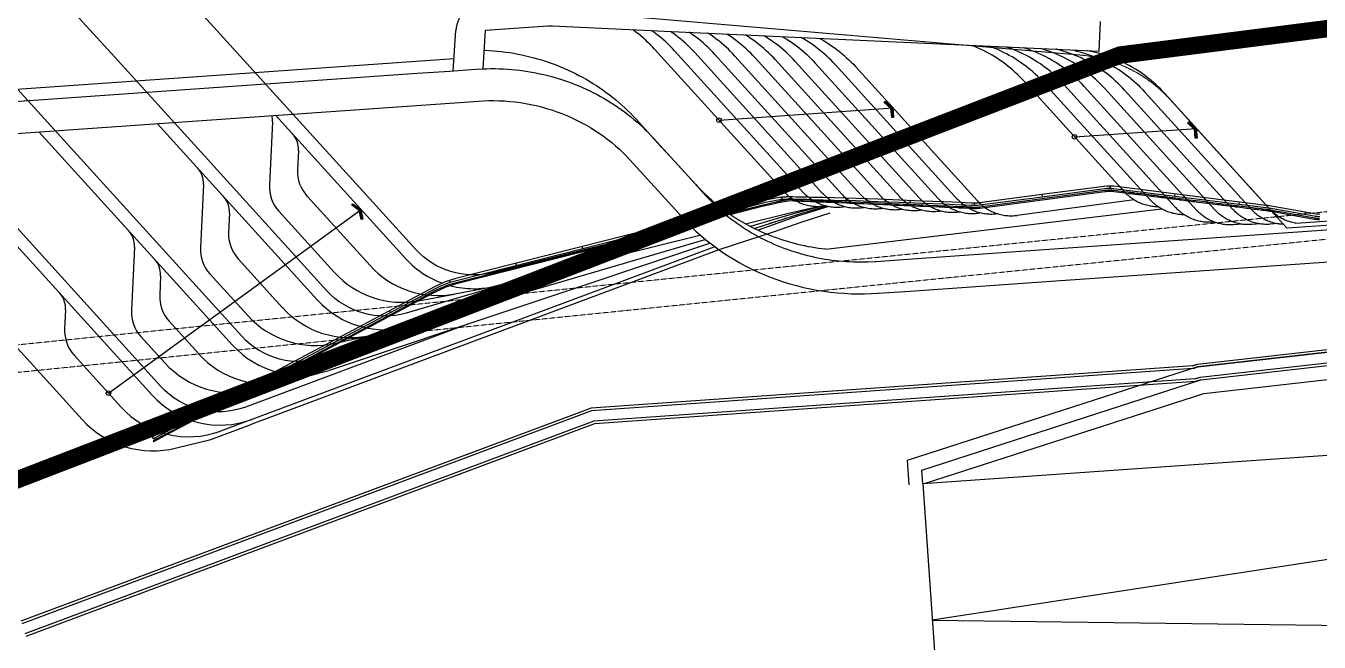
# Model space of a CAD drawing. Header units: millimetres. Extents: x 306 to 836129804, y -168137 to 818603917.
# Drawn here: x 834523425 to 834551752, y 817926556 to 817940053 of the extents above; entities that cross this region are included whole.
import ezdxf

# ---------------------------------------------------------------- set-up
doc = ezdxf.new("R2010")
doc.units = ezdxf.units.MM
doc.header["$LTSCALE"] = 3
for name, pattern in [('B0701', [2.34375, 1.5625, -0.78125]), ('B0703', [4.6875, 3.125, -1.5625]), ('DASHED', [0.75, 0.5, -0.25])]:
    doc.linetypes.add(name, pattern=pattern)
for name, color, linetype, lineweight in [('05SYMB', 251, 'Continuous', 5), ('UAJ-23FLOR-z', 251, 'B0703', 9), ('UAJ-28STRU-y', 251, 'B0701', 9)]:
    doc.layers.add(name, color=color, linetype=linetype, lineweight=lineweight)
doc.layers.add('_base', color=251, linetype='Continuous')
doc.layers.add('_PARCEL BOUNDARY', color=10, linetype='DASHED')
doc.layers.add('UAJ-00ANNO-$', color=32, linetype='Continuous', lineweight=5, plot=False)

# ---------------------------------------------------------------- blocks, each defined once
blk = doc.blocks.new('*U2908')
at = {"layer": '05SYMB', "linetype": 'ByBlock', "lineweight": -2, "transparency": 16777216}
blk.add_lwpolyline([(-1.02, -0.35), (-1.08, -0.16), (-0.14, 0.16), (0.32, 1.05), (0.5, 0.96), (0, 0)], close=True, dxfattribs=at)
for points in [[(0, 0), (-0.14, 0.16), (-1.02, -0.35), (-1.08, -0.16)], [(0.5, 0.96), (0.32, 1.05), (0, 0), (-0.14, 0.16)]]:
    blk.add_solid(points, dxfattribs=at)
blk = doc.blocks.new('*U2906')
at = {"layer": '05SYMB', "linetype": 'ByBlock', "lineweight": -2, "transparency": 16777216}
blk.add_lwpolyline([(-0.97, -0.47), (-1.06, -0.28), (-0.16, 0.15), (0.2, 1.08), (0.38, 1.01), (0, 0)], close=True, dxfattribs=at)
for points in [[(0, 0), (-0.16, 0.15), (-0.97, -0.47), (-1.06, -0.28)], [(0.38, 1.01), (0.2, 1.08), (0, 0), (-0.16, 0.15)]]:
    blk.add_solid(points, dxfattribs=at)
blk = doc.blocks.new('A$C3CF2351D')
at = {"layer": 'UAJ-00ANNO-$'}
for points in [[(-16327, 23205), (-16292, 23233)], [(-16292, 23233), (-16286, 23225)], [(-16321, 23197), (-16327, 23205)], [(-16286, 23225), (-16321, 23197)], [(-15421, 22053), (-15385, 22081)], [(-15415, 22045), (-15421, 22053)], [(-15379, 22073), (-15415, 22045)], [(-15385, 22081), (-15379, 22073)], [(-14515, 20901), (-14479, 20929)], [(-14508, 20894), (-14515, 20901)], [(-14473, 20921), (-14508, 20894)], [(-14479, 20929), (-14473, 20921)], [(-13608, 19750), (-13573, 19778)], [(-13602, 19742), (-13608, 19750)], [(-13567, 19770), (-13602, 19742)], [(-13573, 19778), (-13567, 19770)], [(-12721, 18579), (-12682, 18601)], [(-12717, 18571), (-12721, 18579)], [(-12677, 18592), (-12717, 18571)], [(-12682, 18601), (-12677, 18592)], [(-12097, 17216), (-12056, 17234)], [(-12093, 17207), (-12097, 17216)], [(-12052, 17225), (-12093, 17207)], [(-12056, 17234), (-12052, 17225)], [(-11477, 15850), (-11436, 15868)], [(-11436, 15868), (-11432, 15859)], [(-11473, 15841), (-11477, 15850)], [(-11432, 15859), (-11473, 15841)], [(-10858, 14483), (-10817, 14502)], [(-10854, 14474), (-10858, 14483)], [(-10813, 14493), (-10854, 14474)], [(-10817, 14502), (-10813, 14493)], [(-9644, 11747), (-9600, 11760)], [(-9641, 11737), (-9644, 11747)], [(-9598, 11750), (-9641, 11737)], [(-9600, 11760), (-9598, 11750)], [(-9414, 10360), (-9369, 10367)], [(-9412, 10350), (-9414, 10360)], [(-9368, 10357), (-9412, 10350)], [(-9369, 10367), (-9368, 10357)], [(-9214, 8969), (-9169, 8975)], [(-9212, 8959), (-9214, 8969)], [(-9168, 8966), (-9212, 8959)], [(-9169, 8975), (-9168, 8966)], [(-9023, 7574), (-8979, 7581)], [(-9022, 7564), (-9023, 7574)], [(-8977, 7571), (-9022, 7564)], [(-8979, 7581), (-8977, 7571)], [(-8576, 6144), (-8533, 6157)], [(-8573, 6134), (-8576, 6144)], [(-8530, 6148), (-8573, 6134)], [(-8533, 6157), (-8530, 6148)], [(-8126, 4713), (-8082, 4721)], [(-8125, 4704), (-8126, 4713)], [(-8080, 4711), (-8125, 4704)], [(-8082, 4721), (-8080, 4711)], [(-8045, 3294), (-8000, 3296)], [(-8044, 3284), (-8045, 3294)], [(-8000, 3286), (-8044, 3284)], [(-8000, 3296), (-8000, 3286)], [(-7970, 1875), (-7925, 1877)], [(-7969, 1865), (-7970, 1875)], [(-7924, 1867), (-7969, 1865)], [(-7925, 1877), (-7924, 1867)], [(-7933, 412), (-7888, 412)], [(-7933, 402), (-7933, 412)], [(-7888, 402), (-7933, 402)], [(-7888, 412), (-7888, 402)]]:
    blk.add_lwpolyline(points, dxfattribs=at)
blk = doc.blocks.new('3A35X-MAGP-P-LD-00-0')
at = {"layer": '_base'}
for p, q in [((834532786, 817939069, 46), (834532845, 817939954, 46)), ((834533441, 817939113, 46), (834533496, 817939955, 46)), ((834533496, 817939955, 46), (834534859, 817940050, 46)), ((834528826, 817937952), (834528759, 817936569)), ((834523711, 817937733), (834527954, 817933061)), ((834526302, 817937914), (834529808, 817934054)), ((834521120, 817937551), (834526194, 817931964)), ((834529396, 817937324), (834529376, 817936901)), ((834527316, 817936580), (834527249, 817935197)), ((834529583, 817936325), (834530966, 817934802)), ((834527886, 817935952), (834527866, 817935529)), ((834528966, 817935992), (834530180, 817934655)), ((834533711, 817934356), (834538185, 817935467)), ((834525805, 817935209), (834525739, 817933826)), ((834538496, 817935209), (834527687, 817931179)), ((834538400, 817935284), (834530067, 817932508)), ((834538299, 817935367), (834531851, 817933479)), ((834528073, 817934953), (834529046, 817933881)), ((834526376, 817934581), (834526356, 817934158)), ((834527456, 817934621), (834528284, 817933709)), ((834532821, 817934182), (834533599, 817934331)), ((834532028, 817934034), (834532810, 817934180)), ((834524295, 817933837), (834524275, 817933414)), ((834526562, 817933582), (834527212, 817932867)), ((834530205, 817933103), (834531712, 817933443)), ((834525946, 817933249), (834526470, 817932672)), ((834524482, 817932838), (834525508, 817931708)), ((834528460, 817932082), (834529820, 817932440))]:
    blk.add_line(p, q, dxfattribs=at)
for points in [[(834525371, 817939370), (834523961, 817940923)], [(834527975, 817939552), (834526649, 817941012)], [(834534844, 817940049), (834534873, 817940051), (834534902, 817940051), (834534931, 817940051), (834534960, 817940050)], [(834534960, 817940050), (834537568, 817939930)], [(834537196, 817939544), (834537149, 817939594), (834537101, 817939643), (834537052, 817939692), (834537002, 817939739), (834536950, 817939786), (834536897, 817939831), (834536842, 817939875), (834536787, 817939918), (834536731, 817939960), (834536717, 817939969)], [(834537636, 817939506), (834537589, 817939556), (834537541, 817939605), (834537492, 817939653), (834537442, 817939701), (834537390, 817939747), (834537337, 817939793), (834537282, 817939837), (834537227, 817939880), (834537171, 817939921), (834537130, 817939950)], [(834538076, 817939467), (834538029, 817939517), (834537981, 817939567), (834537932, 817939615), (834537882, 817939663), (834537830, 817939709), (834537777, 817939754), (834537723, 817939798), (834537667, 817939841), (834537611, 817939883), (834537553, 817939924), (834537542, 817939931)], [(834537568, 817939930), (834546932, 817939498)], [(834546932, 817939498), (834546962, 817940147)], [(834538516, 817939429), (834538469, 817939479), (834538422, 817939529), (834538372, 817939577), (834538322, 817939624), (834538270, 817939671), (834538217, 817939716), (834538163, 817939760), (834538107, 817939803), (834538051, 817939845), (834537993, 817939885), (834537953, 817939912)], [(834538956, 817939391), (834538910, 817939441), (834538862, 817939490), (834538812, 817939539), (834538762, 817939586), (834538710, 817939632), (834538657, 817939678), (834538603, 817939722), (834538547, 817939765), (834538491, 817939807), (834538433, 817939847), (834538375, 817939886), (834538363, 817939893)], [(834539396, 817939352), (834539350, 817939403), (834539302, 817939452), (834539252, 817939500), (834539202, 817939548), (834539150, 817939594), (834539097, 817939639), (834539043, 817939684), (834538987, 817939727), (834538931, 817939768), (834538873, 817939809), (834538815, 817939848), (834538773, 817939874)], [(834539836, 817939314), (834539790, 817939364), (834539742, 817939414), (834539692, 817939462), (834539642, 817939509), (834539590, 817939556), (834539537, 817939601), (834539483, 817939645), (834539427, 817939688), (834539371, 817939730), (834539313, 817939771), (834539255, 817939810), (834539195, 817939848), (834539182, 817939856)], [(834540276, 817939276), (834540230, 817939326), (834540182, 817939375), (834540132, 817939424), (834540082, 817939471), (834540030, 817939518), (834539977, 817939563), (834539923, 817939607), (834539867, 817939650), (834539811, 817939692), (834539753, 817939732), (834539695, 817939771), (834539635, 817939809), (834539590, 817939837)], [(834539996, 817939818), (834540015, 817939808), (834540075, 817939771), (834540135, 817939733), (834540193, 817939694), (834540251, 817939653), (834540307, 817939612), (834540363, 817939569), (834540417, 817939525), (834540470, 817939479), (834540522, 817939433), (834540572, 817939385), (834540622, 817939337), (834540670, 817939288), (834540716, 817939238)], [(834541156, 817939199), (834541110, 817939249), (834541062, 817939299), (834541012, 817939347), (834540962, 817939395), (834540910, 817939441), (834540857, 817939486), (834540803, 817939530), (834540747, 817939573), (834540691, 817939615), (834540633, 817939656), (834540575, 817939695), (834540515, 817939733), (834540455, 817939769), (834540402, 817939799)], [(834540806, 817939781), (834540833, 817939766), (834540895, 817939731), (834540955, 817939694), (834541015, 817939657), (834541073, 817939617), (834541131, 817939577), (834541187, 817939535), (834541243, 817939492), (834541297, 817939448), (834541350, 817939403), (834541402, 817939356), (834541453, 817939309), (834541502, 817939260), (834541550, 817939211), (834541596, 817939161)], [(834527193, 817937364), (834525371, 817939370)], [(834540033, 817936421), (834537196, 817939544)], [(834540454, 817936403), (834537636, 817939506)], [(834540876, 817936385), (834538076, 817939467)], [(834541298, 817936367), (834538516, 817939429)], [(834541720, 817936348), (834538956, 817939391)], [(834542143, 817936328), (834539396, 817939352)], [(834545289, 817938840), (834545242, 817938890), (834545194, 817938939), (834545145, 817938988), (834545094, 817939035), (834545042, 817939081), (834544989, 817939127), (834544935, 817939171), (834544880, 817939214), (834544823, 817939256), (834544766, 817939296), (834544707, 817939335), (834544647, 817939373), (834544587, 817939410), (834544525, 817939445), (834544463, 817939479), (834544400, 817939511), (834544336, 817939541), (834544272, 817939571), (834544207, 817939598), (834544141, 817939624), (834544133, 817939627)], [(834545729, 817938801), (834545682, 817938852), (834545634, 817938901), (834545585, 817938949), (834545534, 817938997), (834545482, 817939043), (834545429, 817939088), (834545375, 817939133), (834545320, 817939176), (834545263, 817939217), (834545206, 817939258), (834545147, 817939297), (834545088, 817939335), (834545027, 817939371), (834544966, 817939407), (834544903, 817939440), (834544840, 817939472), (834544776, 817939503), (834544712, 817939532), (834544647, 817939560), (834544581, 817939586), (834544518, 817939609)], [(834546169, 817938763), (834546122, 817938813), (834546074, 817938863), (834546025, 817938911), (834545974, 817938958), (834545922, 817939005), (834545869, 817939050), (834545815, 817939094), (834545760, 817939137), (834545703, 817939179), (834545646, 817939220), (834545587, 817939259), (834545528, 817939297), (834545467, 817939333), (834545406, 817939368), (834545343, 817939402), (834545280, 817939434), (834545216, 817939465), (834545152, 817939494), (834545087, 817939522), (834545021, 817939548), (834544955, 817939572), (834544898, 817939592)], [(834546609, 817938725), (834546562, 817938775), (834546514, 817938824), (834546465, 817938873), (834546414, 817938920), (834546363, 817938967), (834546309, 817939012), (834546255, 817939056), (834546200, 817939099), (834546143, 817939141), (834546086, 817939181), (834546027, 817939220), (834545968, 817939258), (834545907, 817939295), (834545846, 817939330), (834545783, 817939364), (834545720, 817939396), (834545656, 817939427), (834545592, 817939456), (834545527, 817939483), (834545461, 817939509), (834545395, 817939534), (834545328, 817939557), (834545272, 817939574)], [(834547049, 817938687), (834547002, 817938737), (834546954, 817938786), (834546905, 817938834), (834546854, 817938882), (834546803, 817938928), (834546750, 817938974), (834546695, 817939018), (834546640, 817939061), (834546583, 817939102), (834546526, 817939143), (834546467, 817939182), (834546408, 817939220), (834546347, 817939257), (834546286, 817939292), (834546223, 817939325), (834546160, 817939358), (834546096, 817939388), (834546032, 817939417), (834545967, 817939445), (834545901, 817939471), (834545835, 817939496), (834545768, 817939518), (834545701, 817939540), (834545640, 817939557)], [(834547489, 817938648), (834547442, 817938698), (834547394, 817938748), (834547345, 817938796), (834547294, 817938844), (834547243, 817938890), (834547190, 817938935), (834547135, 817938979), (834547080, 817939022), (834547023, 817939064), (834546966, 817939105), (834546907, 817939144), (834546848, 817939182), (834546787, 817939218), (834546726, 817939253), (834546663, 817939287), (834546600, 817939319), (834546537, 817939350), (834546472, 817939379), (834546407, 817939407), (834546341, 817939433), (834546275, 817939457), (834546208, 817939480), (834546141, 817939501), (834546074, 817939521), (834546006, 817939539), (834545999, 817939541)], [(834546342, 817939525), (834546378, 817939517), (834546446, 817939501), (834546514, 817939483), (834546581, 817939463), (834546648, 817939442), (834546715, 817939419), (834546781, 817939395), (834546847, 817939368), (834546912, 817939341), (834546977, 817939312), (834547040, 817939281), (834547103, 817939249), (834547166, 817939215), (834547227, 817939180), (834547288, 817939143), (834547347, 817939106), (834547406, 817939066), (834547464, 817939026), (834547520, 817938984), (834547575, 817938941), (834547630, 817938897), (834547683, 817938852), (834547734, 817938805), (834547785, 817938758), (834547834, 817938709), (834547882, 817938660), (834547929, 817938610)], [(834548369, 817938572), (834548322, 817938622), (834548274, 817938671), (834548225, 817938720), (834548175, 817938767), (834548123, 817938813), (834548070, 817938859), (834548015, 817938903), (834547960, 817938946), (834547904, 817938988), (834547846, 817939028), (834547787, 817939067), (834547728, 817939105), (834547667, 817939142), (834547606, 817939177), (834547544, 817939210), (834547480, 817939243), (834547417, 817939273), (834547352, 817939303), (834547287, 817939330), (834547221, 817939356), (834547155, 817939381), (834547088, 817939404), (834547021, 817939425), (834546954, 817939445), (834546886, 817939463), (834546818, 817939479), (834546750, 817939494), (834546682, 817939507), (834546661, 817939510)], [(834542566, 817936309), (834539836, 817939314)], [(834542988, 817936290), (834540276, 817939276)], [(834540716, 817939238), (834543411, 817936271)], [(834543833, 817936253), (834541156, 817939199)], [(834541596, 817939161), (834544267, 817936221)], [(834547490, 817936416), (834545289, 817938840)], [(834548052, 817936244), (834545729, 817938801)], [(834548608, 817936078), (834546169, 817938763)], [(834549065, 817936020), (834546609, 817938725)], [(834549465, 817936026), (834547049, 817938687)], [(834549865, 817936033), (834547489, 817938648)], [(834547929, 817938610), (834550264, 817936039)], [(834550665, 817936044), (834548369, 817938572)], [(834512038, 817936916), (834533336, 817938406)], [(834538610, 817937988), (834542414, 817938260)], [(834528893, 817938095), (834529752, 817937150), (834531748, 817934952), (834531793, 817934904), (834531840, 817934857), (834531889, 817934812), (834531939, 817934768), (834531991, 817934726), (834532044, 817934685), (834532099, 817934646), (834532155, 817934609), (834532212, 817934574), (834532270, 817934541), (834532330, 817934510), (834532390, 817934481), (834532451, 817934454), (834532512, 817934429), (834532544, 817934418)], [(834546395, 817937622), (834549062, 817937808)], [(834538780, 817935975), (834539550, 817936170), (834539628, 817936189), (834539706, 817936207), (834539745, 817936215), (834539784, 817936223), (834539823, 817936230), (834539862, 817936237), (834539900, 817936242), (834539939, 817936248), (834539949, 817936249), (834539958, 817936250), (834539968, 817936251), (834539977, 817936252), (834539987, 817936253), (834539997, 817936254), (834540016, 817936256), (834540021, 817936256), (834540025, 817936257), (834540035, 817936257), (834540044, 817936258), (834540054, 817936259), (834540063, 817936259), (834540073, 817936260), (834540082, 817936260), (834540092, 817936260), (834540097, 817936261), (834540101, 817936261), (834540111, 817936261), (834540120, 817936261), (834540130, 817936261), (834540134, 817936261), (834540139, 817936261), (834540149, 817936261), (834540158, 817936261), (834540167, 817936261), (834540228, 817936260), (834540288, 817936259), (834540409, 817936257), (834540530, 817936254), (834540650, 817936252), (834540890, 817936246), (834541131, 817936239), (834541609, 817936225), (834542088, 817936209), (834542568, 817936191), (834543047, 817936172), (834543528, 817936152), (834543914, 817936136), (834544008, 817936132), (834544126, 817936127), (834544173, 817936124), (834544221, 817936123), (834544271, 817936125), (834544320, 817936130), (834545686, 817936312), (834547053, 817936493), (834547102, 817936498), (834547152, 817936500), (834547201, 817936498), (834547249, 817936494), (834550581, 817936076), (834550620, 817936071), (834550660, 817936065), (834550700, 817936059), (834550740, 817936052), (834551191, 817935970), (834551642, 817935889), (834551674, 817935885), (834551707, 817935882), (834551739, 817935881), (834551771, 817935882)], [(834551768, 817935927), (834551739, 817935926), (834551709, 817935927), (834551679, 817935929), (834551650, 817935934), (834551199, 817936015), (834550748, 817936096), (834550707, 817936103), (834550666, 817936109), (834550626, 817936115), (834550586, 817936121), (834547255, 817936539), (834547204, 817936543), (834547152, 817936545), (834547099, 817936543), (834547047, 817936537), (834545680, 817936356), (834544314, 817936175), (834544267, 817936170), (834544221, 817936168), (834544175, 817936169), (834544130, 817936172), (834544129, 817936172), (834544129, 817936172), (834544009, 817936177), (834543915, 817936181), (834543529, 817936197), (834543048, 817936217), (834542569, 817936236), (834542089, 817936254), (834541610, 817936270), (834541131, 817936284), (834540891, 817936291), (834540651, 817936296), (834540530, 817936299), (834540409, 817936302), (834540288, 817936304), (834540228, 817936305), (834540168, 817936306), (834540158, 817936306), (834540148, 817936306), (834540139, 817936306), (834540134, 817936306), (834540129, 817936306), (834540119, 817936306), (834540110, 817936306), (834540100, 817936306), (834540095, 817936306), (834540090, 817936305), (834540080, 817936305), (834540071, 817936305), (834540061, 817936304), (834540051, 817936303), (834540041, 817936303), (834540032, 817936302), (834540022, 817936301), (834540017, 817936301), (834540012, 817936301), (834539992, 817936299), (834539983, 817936298), (834539973, 817936297), (834539963, 817936296), (834539953, 817936295), (834539943, 817936294), (834539934, 817936292), (834539894, 817936287), (834539855, 817936281), (834539815, 817936274), (834539776, 817936267), (834539736, 817936259), (834539697, 817936251), (834539618, 817936233), (834539539, 817936213), (834538732, 817936009)], [(834538852, 817935925), (834539551, 817936102), (834539862, 817936173), (834539870, 817936174), (834540166, 817936227), (834540237, 817936224), (834540260, 817936223), (834540265, 817936223), (834540265, 817936223), (834540310, 817936221), (834540327, 817936220), (834540369, 817936219), (834540411, 817936217), (834540414, 817936217), (834540454, 817936215), (834540610, 817936208), (834540635, 817936207), (834540665, 817936206), (834540665, 817936206), (834540721, 817936204), (834540735, 817936203), (834540749, 817936203), (834540776, 817936201), (834540910, 817936196), (834540959, 817936194), (834541021, 817936191), (834541024, 817936191), (834541075, 817936189), (834541075, 817936189), (834541078, 817936189), (834541078, 817936189), (834541079, 817936189), (834541132, 817936186), (834541143, 817936186), (834541208, 817936183), (834541224, 817936183), (834541396, 817936175), (834541406, 817936175), (834541435, 817936174), (834541469, 817936172), (834541470, 817936172), (834541476, 817936172), (834541476, 817936172), (834541500, 817936171), (834541603, 817936167), (834541642, 817936165), (834541715, 817936162), (834541732, 817936161), (834541777, 817936159), (834541868, 817936155), (834541870, 817936155), (834541870, 817936155), (834541871, 817936155), (834541872, 817936155), (834541872, 817936155), (834541890, 817936154), (834541939, 817936152), (834541982, 817936151), (834541999, 817936150), (834542190, 817936142), (834542191, 817936142), (834542273, 817936138), (834542275, 817936138), (834542302, 817936137), (834542370, 817936134), (834542370, 817936134), (834542377, 817936134), (834542490, 817936129), (834542498, 817936129), (834542511, 817936128), (834542522, 817936128), (834542544, 817936127), (834542655, 817936122), (834542655, 817936122), (834542671, 817936122), (834542671, 817936122), (834542671, 817936122), (834542672, 817936121), (834542673, 817936121), (834542745, 817936118), (834542780, 817936117), (834542884, 817936113), (834542888, 817936112), (834543015, 817936107), (834543018, 817936107), (834543031, 817936106), (834543043, 817936106), (834543044, 817936106), (834543069, 817936105), (834543069, 817936105), (834543069, 817936105), (834543216, 817936099), (834543229, 817936098), (834543429, 817936090), (834543443, 817936089), (834543464, 817936088), (834543467, 817936088), (834543474, 817936088), (834543474, 817936088), (834543475, 817936088), (834543475, 817936088), (834543514, 817936086), (834543553, 817936084), (834543558, 817936084), (834543833, 817936073), (834543841, 817936072), (834543861, 817936071), (834543862, 817936071), (834543877, 817936071), (834543877, 817936071), (834543900, 817936070), (834543968, 817936067), (834544134, 817936060), (834544157, 817936058), (834544180, 817936056), (834544204, 817936056), (834544204, 817936056), (834544227, 817936056), (834544231, 817936056), (834544238, 817936056), (834544247, 817936056), (834544248, 817936056), (834544250, 817936057), (834544251, 817936057), (834544253, 817936057), (834544254, 817936057), (834544257, 817936057), (834544268, 817936057), (834544268, 817936058), (834544275, 817936058), (834544299, 817936060), (834544323, 817936063), (834545690, 817936244), (834547056, 817936425), (834547082, 817936428), (834547107, 817936430), (834547133, 817936432), (834547158, 817936432), (834547184, 817936432), (834547209, 817936431), (834547234, 817936429), (834547258, 817936427), (834547496, 817936397), (834547570, 817936387), (834547601, 817936383), (834547607, 817936383), (834547607, 817936383), (834547624, 817936381), (834547642, 817936378), (834547642, 817936378), (834547673, 817936374), (834547675, 817936374), (834547676, 817936374), (834547695, 817936372), (834547695, 817936372), (834547718, 817936369), (834547779, 817936361), (834547795, 817936359), (834547819, 817936356), (834547911, 817936345), (834548027, 817936330), (834548071, 817936325), (834548276, 817936299), (834548299, 817936296), (834548309, 817936295), (834548329, 817936292), (834548448, 817936277), (834548474, 817936274), (834548474, 817936274), (834548476, 817936274), (834548476, 817936274), (834548517, 817936269), (834548542, 817936265), (834548612, 817936257), (834548686, 817936247), (834548693, 817936246), (834548737, 817936241), (834548833, 817936229), (834548847, 817936227), (834548869, 817936224), (834548912, 817936219), (834548912, 817936219), (834548988, 817936209), (834549028, 817936204), (834549061, 817936200), (834549103, 817936195), (834549291, 817936171), (834549308, 817936169), (834549351, 817936164), (834549529, 817936142), (834549556, 817936138), (834549633, 817936129), (834549653, 817936126), (834549699, 817936120), (834549739, 817936115), (834549790, 817936109), (834549791, 817936109), (834549825, 817936104), (834549848, 817936102), (834549909, 817936094), (834549917, 817936093), (834549936, 817936091), (834549965, 817936087), (834550077, 817936073), (834550162, 817936062), (834550165, 817936062), (834550235, 817936053), (834550235, 817936053), (834550270, 817936049), (834550274, 817936048), (834550334, 817936041), (834550382, 817936035), (834550400, 817936032), (834550421, 817936030), (834550505, 817936019), (834550522, 817936017), (834550556, 817936013), (834550590, 817936009), (834550609, 817936006), (834550629, 817936003), (834550648, 817936001), (834550650, 817936000), (834550669, 817935997), (834550682, 817935995), (834550690, 817935994), (834550710, 817935991), (834550730, 817935987), (834550751, 817935984), (834551202, 817935903), (834551653, 817935822), (834551668, 817935819), (834551683, 817935817), (834551699, 817935816), (834551714, 817935815), (834551730, 817935814), (834551745, 817935814), (834551760, 817935814)], [(834551760, 817935834), (834551745, 817935834), (834551730, 817935834), (834551715, 817935834), (834551700, 817935836), (834551685, 817935837), (834551671, 817935839), (834551656, 817935841), (834551205, 817935922), (834550980, 817935963), (834550754, 817936004), (834550734, 817936007), (834550713, 817936011), (834550693, 817936014), (834550673, 817936017), (834550673, 817936017), (834550673, 817936017), (834550673, 817936017), (834550664, 817936018), (834550656, 817936020), (834550652, 817936020), (834550648, 817936021), (834550640, 817936022), (834550632, 817936023), (834550622, 817936025), (834550612, 817936026), (834550602, 817936027), (834550592, 817936028), (834550525, 817936037), (834550491, 817936041), (834550483, 817936042), (834550336, 817936061), (834550232, 817936074), (834550232, 817936074), (834550226, 817936074), (834550176, 817936081), (834550072, 817936094), (834550036, 817936098), (834549962, 817936108), (834549919, 817936113), (834549877, 817936118), (834549835, 817936123), (834549794, 817936129), (834549794, 817936129), (834549710, 817936139), (834549627, 817936149), (834549609, 817936152), (834549567, 817936157), (834549447, 817936172), (834549353, 817936184), (834549353, 817936184), (834549280, 817936193), (834549251, 817936197), (834549240, 817936198), (834549135, 817936211), (834549055, 817936221), (834548914, 817936239), (834548836, 817936249), (834548822, 817936250), (834548779, 817936256), (834548703, 817936265), (834548607, 817936277), (834548568, 817936282), (834548554, 817936284), (834548519, 817936288), (834548478, 817936294), (834548478, 817936294), (834548439, 817936299), (834548433, 817936299), (834548409, 817936302), (834548406, 817936303), (834548403, 817936303), (834548224, 817936326), (834548215, 817936327), (834548150, 817936335), (834548112, 817936340), (834548112, 817936340), (834548094, 817936342), (834548051, 817936347), (834548051, 817936347), (834548013, 817936352), (834547974, 817936357), (834547954, 817936359), (834547954, 817936359), (834547859, 817936371), (834547831, 817936375), (834547781, 817936381), (834547752, 817936385), (834547747, 817936385), (834547715, 817936389), (834547683, 817936393), (834547682, 817936393), (834547670, 817936395), (834547669, 817936395), (834547662, 817936396), (834547626, 817936401), (834547605, 817936403), (834547597, 817936404), (834547572, 817936407), (834547479, 817936419), (834547460, 817936421), (834547365, 817936433), (834547261, 817936446), (834547236, 817936449), (834547235, 817936449), (834547210, 817936451), (834547184, 817936452), (834547158, 817936452), (834547132, 817936452), (834547106, 817936450), (834547080, 817936448), (834547053, 817936445), (834545687, 817936264), (834544320, 817936083), (834544297, 817936080), (834544274, 817936078), (834544256, 817936077), (834544249, 817936077), (834544244, 817936076), (834544229, 817936076), (834544204, 817936076), (834544181, 817936076), (834544158, 817936078), (834544135, 817936080), (834544010, 817936085), (834543975, 817936087), (834543971, 817936087), (834543887, 817936090), (834543869, 817936091), (834543868, 817936091), (834543856, 817936092), (834543856, 817936092), (834543841, 817936092), (834543839, 817936092), (834543638, 817936101), (834543623, 817936101), (834543524, 817936106), (834543405, 817936111), (834543391, 817936111), (834543380, 817936112), (834543219, 817936118), (834543080, 817936124), (834543080, 817936124), (834543050, 817936126), (834543022, 817936127), (834542962, 817936129), (834542929, 817936131), (834542929, 817936131), (834542895, 817936132), (834542871, 817936133), (834542853, 817936134), (834542844, 817936134), (834542828, 817936135), (834542703, 817936140), (834542688, 817936141), (834542674, 817936141), (834542674, 817936141), (834542674, 817936141), (834542674, 817936141), (834542669, 817936142), (834542653, 817936142), (834542653, 817936142), (834542641, 817936143), (834542640, 817936143), (834542577, 817936145), (834542542, 817936147), (834542532, 817936147), (834542448, 817936151), (834542399, 817936153), (834542279, 817936158), (834542279, 817936158), (834542270, 817936158), (834542269, 817936158), (834542258, 817936159), (834542241, 817936160), (834542238, 817936160), (834542077, 817936167), (834542042, 817936168), (834541961, 817936171), (834541954, 817936172), (834541903, 817936174), (834541692, 817936183), (834541475, 817936192), (834541475, 817936192), (834541465, 817936192), (834541464, 817936192), (834541444, 817936193), (834541396, 817936195), (834541283, 817936200), (834541191, 817936204), (834541184, 817936204), (834541184, 817936204), (834541112, 817936207), (834541081, 817936209), (834541072, 817936209), (834541068, 817936209), (834541062, 817936209), (834541047, 817936210), (834541035, 817936211), (834541030, 817936211), (834541025, 817936211), (834541023, 817936211), (834540942, 817936214), (834540930, 817936215), (834540860, 817936218), (834540853, 817936218), (834540777, 817936221), (834540770, 817936222), (834540674, 817936226), (834540674, 817936226), (834540671, 817936226), (834540608, 817936229), (834540412, 817936237), (834540391, 817936238), (834540291, 817936242), (834540267, 817936243), (834540267, 817936243), (834540254, 817936243), (834540251, 817936244), (834540240, 817936244), (834540227, 817936245), (834540225, 817936245), (834540208, 817936245), (834540167, 817936247), (834540165, 817936247), (834540163, 817936247), (834540008, 817936221), (834539860, 817936193), (834539853, 817936191), (834539699, 817936158), (834539546, 817936121), (834538830, 817935940)], [(834540906, 817936102), (834540877, 817936098), (834540848, 817936096), (834540819, 817936094), (834540789, 817936093), (834540759, 817936093), (834540729, 817936094), (834540699, 817936096), (834540669, 817936098), (834540638, 817936102), (834540608, 817936107), (834540578, 817936112), (834540548, 817936118), (834540518, 817936126), (834540489, 817936134), (834540459, 817936143), (834540430, 817936153), (834540401, 817936164), (834540373, 817936176), (834540345, 817936189), (834540317, 817936203), (834540290, 817936217), (834540264, 817936232), (834540238, 817936248), (834540212, 817936265), (834540187, 817936282), (834540163, 817936300), (834540140, 817936319), (834540117, 817936338), (834540095, 817936358), (834540073, 817936378), (834540053, 817936399), (834540033, 817936421)], [(834541327, 817936084), (834541298, 817936081), (834541269, 817936078), (834541239, 817936076), (834541210, 817936075), (834541180, 817936075), (834541150, 817936076), (834541120, 817936078), (834541090, 817936081), (834541059, 817936084), (834541029, 817936089), (834540999, 817936094), (834540969, 817936101), (834540939, 817936108), (834540910, 817936116), (834540880, 817936126), (834540851, 817936136), (834540823, 817936147), (834540794, 817936159), (834540766, 817936171), (834540739, 817936185), (834540712, 817936199), (834540685, 817936215), (834540659, 817936231), (834540634, 817936247), (834540609, 817936265), (834540585, 817936283), (834540561, 817936301), (834540538, 817936321), (834540516, 817936340), (834540495, 817936361), (834540474, 817936382), (834540454, 817936403)], [(834541748, 817936066), (834541719, 817936062), (834541690, 817936060), (834541660, 817936058), (834541631, 817936057), (834541601, 817936057), (834541571, 817936058), (834541541, 817936060), (834541511, 817936063), (834541481, 817936066), (834541450, 817936071), (834541420, 817936076), (834541390, 817936083), (834541361, 817936090), (834541331, 817936099), (834541302, 817936108), (834541273, 817936118), (834541244, 817936129), (834541216, 817936141), (834541188, 817936154), (834541160, 817936167), (834541133, 817936182), (834541106, 817936197), (834541080, 817936213), (834541055, 817936229), (834541030, 817936247), (834541006, 817936265), (834540983, 817936283), (834540960, 817936303), (834540938, 817936322), (834540916, 817936343), (834540896, 817936364), (834540876, 817936385)], [(834542169, 817936048), (834542140, 817936044), (834542111, 817936042), (834542082, 817936040), (834542052, 817936039), (834542022, 817936039), (834541992, 817936040), (834541962, 817936042), (834541932, 817936044), (834541902, 817936048), (834541872, 817936053), (834541842, 817936058), (834541812, 817936065), (834541782, 817936072), (834541752, 817936080), (834541723, 817936090), (834541694, 817936100), (834541665, 817936111), (834541637, 817936123), (834541609, 817936135), (834541582, 817936149), (834541555, 817936163), (834541528, 817936179), (834541502, 817936194), (834541477, 817936211), (834541452, 817936228), (834541428, 817936246), (834541404, 817936265), (834541382, 817936284), (834541359, 817936304), (834541338, 817936324), (834541317, 817936345), (834541298, 817936367)], [(834542589, 817936029), (834542560, 817936025), (834542531, 817936023), (834542502, 817936021), (834542472, 817936020), (834542442, 817936021), (834542412, 817936022), (834542382, 817936023), (834542352, 817936026), (834542322, 817936030), (834542292, 817936035), (834542262, 817936040), (834542233, 817936047), (834542203, 817936054), (834542173, 817936062), (834542144, 817936072), (834542115, 817936082), (834542086, 817936093), (834542058, 817936105), (834542030, 817936117), (834542003, 817936131), (834541976, 817936145), (834541950, 817936160), (834541924, 817936176), (834541898, 817936193), (834541874, 817936210), (834541850, 817936228), (834541826, 817936247), (834541803, 817936266), (834541781, 817936286), (834541760, 817936306), (834541739, 817936327), (834541720, 817936348)], [(834543012, 817936009), (834542984, 817936006), (834542954, 817936003), (834542925, 817936002), (834542895, 817936001), (834542866, 817936001), (834542836, 817936002), (834542806, 817936004), (834542776, 817936006), (834542746, 817936010), (834542716, 817936015), (834542686, 817936020), (834542656, 817936027), (834542626, 817936034), (834542597, 817936043), (834542567, 817936052), (834542538, 817936062), (834542510, 817936073), (834542481, 817936085), (834542454, 817936098), (834542426, 817936111), (834542399, 817936126), (834542373, 817936141), (834542347, 817936157), (834542322, 817936173), (834542297, 817936191), (834542273, 817936209), (834542249, 817936227), (834542227, 817936246), (834542205, 817936266), (834542183, 817936286), (834542163, 817936307), (834542143, 817936328)], [(834543435, 817935990), (834543407, 817935986), (834543377, 817935984), (834543348, 817935982), (834543318, 817935981), (834543289, 817935981), (834543259, 817935982), (834543229, 817935984), (834543199, 817935987), (834543169, 817935991), (834543139, 817935995), (834543109, 817936001), (834543079, 817936007), (834543049, 817936015), (834543020, 817936023), (834542990, 817936032), (834542961, 817936042), (834542933, 817936053), (834542904, 817936065), (834542877, 817936078), (834542849, 817936092), (834542822, 817936106), (834542796, 817936121), (834542770, 817936137), (834542745, 817936154), (834542720, 817936171), (834542696, 817936189), (834542672, 817936208), (834542650, 817936227), (834542628, 817936247), (834542606, 817936267), (834542586, 817936288), (834542566, 817936309)], [(834543858, 817935971), (834543829, 817935967), (834543800, 817935965), (834543771, 817935963), (834543741, 817935962), (834543711, 817935962), (834543681, 817935963), (834543651, 817935965), (834543621, 817935968), (834543591, 817935972), (834543561, 817935976), (834543531, 817935982), (834543501, 817935988), (834543472, 817935996), (834543442, 817936004), (834543413, 817936013), (834543384, 817936023), (834543355, 817936034), (834543327, 817936046), (834543299, 817936059), (834543272, 817936073), (834543245, 817936087), (834543218, 817936102), (834543192, 817936118), (834543167, 817936135), (834543142, 817936152), (834543118, 817936170), (834543095, 817936189), (834543072, 817936208), (834543050, 817936228), (834543029, 817936248), (834543008, 817936269), (834542988, 817936290)], [(834543411, 817936271), (834543430, 817936250), (834543451, 817936229), (834543472, 817936209), (834543494, 817936189), (834543517, 817936170), (834543541, 817936151), (834543565, 817936133), (834543589, 817936116), (834543615, 817936099), (834543641, 817936083), (834543667, 817936068), (834543694, 817936054), (834543721, 817936040), (834543749, 817936028), (834543778, 817936016), (834543806, 817936005), (834543835, 817935995), (834543865, 817935985), (834543894, 817935977), (834543924, 817935970), (834543954, 817935963), (834543984, 817935958), (834544014, 817935953), (834544044, 817935949), (834544074, 817935947), (834544104, 817935945), (834544134, 817935944), (834544163, 817935944), (834544193, 817935944), (834544222, 817935946), (834544252, 817935949), (834544280, 817935952)], [(834544703, 817935934), (834544674, 817935930), (834544645, 817935928), (834544615, 817935926), (834544586, 817935925), (834544556, 817935925), (834544526, 817935926), (834544496, 817935928), (834544466, 817935931), (834544436, 817935935), (834544406, 817935939), (834544376, 817935945), (834544346, 817935951), (834544316, 817935959), (834544287, 817935967), (834544257, 817935976), (834544228, 817935986), (834544200, 817935997), (834544171, 817936009), (834544143, 817936022), (834544116, 817936036), (834544089, 817936050), (834544063, 817936065), (834544037, 817936081), (834544011, 817936098), (834543987, 817936115), (834543963, 817936133), (834543939, 817936152), (834543916, 817936171), (834543894, 817936191), (834543873, 817936211), (834543852, 817936232), (834543833, 817936253)], [(834547699, 817936241), (834545138, 817935902)], [(834548231, 817936088), (834548205, 817936089), (834548175, 817936090), (834548145, 817936092), (834548116, 817936095), (834548086, 817936099), (834548056, 817936104), (834548027, 817936109), (834547997, 817936116), (834547968, 817936123), (834547939, 817936132), (834547910, 817936141), (834547881, 817936151), (834547853, 817936162), (834547825, 817936174), (834547797, 817936187), (834547770, 817936200), (834547744, 817936215), (834547717, 817936230), (834547692, 817936246), (834547667, 817936262), (834547642, 817936279), (834547619, 817936297), (834547595, 817936316), (834547573, 817936335), (834547551, 817936354), (834547530, 817936374), (834547510, 817936395), (834547490, 817936416)], [(834548797, 817935916), (834548776, 817935916), (834548747, 817935917), (834548718, 817935919), (834548690, 817935921), (834548661, 817935925), (834548632, 817935929), (834548603, 817935934), (834548574, 817935940), (834548545, 817935947), (834548517, 817935955), (834548488, 817935963), (834548460, 817935973), (834548432, 817935983), (834548405, 817935994), (834548378, 817936006), (834548351, 817936018), (834548325, 817936032), (834548299, 817936046), (834548274, 817936061), (834548249, 817936077), (834548224, 817936093), (834548201, 817936110), (834548177, 817936127), (834548155, 817936145), (834548133, 817936164), (834548112, 817936183), (834548091, 817936203), (834548071, 817936223), (834548052, 817936244)], [(834548976, 817932607), (834549086, 817932642), (834582964, 817936473)], [(834548994, 817932550), (834549098, 817932583), (834582970, 817936413)], [(834525235, 817932009), (834530766, 817936033)], [(834541036, 817935948), (834540398, 817935746), (834539814, 817935540), (834538602, 817935145), (834528377, 817931330)], [(834539191, 817935717), (834540127, 817935950), (834540745, 817936093)], [(834539379, 817935618), (834540425, 817935951), (834540944, 817936101)], [(834540990, 817936091), (834540350, 817935889), (834539467, 817935576)], [(834540844, 817936095), (834540450, 817935993), (834540059, 817935883)], [(834540944, 817936107), (834540906, 817936102)], [(834540948, 817935165), (834548296, 817936048)], [(834541365, 817936089), (834541327, 817936084)], [(834541787, 817936071), (834541748, 817936066)], [(834542208, 817936053), (834542169, 817936048)], [(834542628, 817936034), (834542589, 817936029)], [(834543052, 817936014), (834543012, 817936009)], [(834543070, 817930025), (834543049, 817930325), (834549160, 817932298), (834582997, 817936124)], [(834543475, 817935995), (834543435, 817935990)], [(834543899, 817935976), (834543858, 817935971)], [(834544267, 817936221), (834544287, 817936200), (834544307, 817936179), (834544329, 817936159), (834544351, 817936139), (834544374, 817936119), (834544397, 817936101), (834544421, 817936083), (834544446, 817936065), (834544471, 817936049), (834544497, 817936033), (834544524, 817936018), (834544551, 817936003), (834544578, 817935990), (834544606, 817935977), (834544635, 817935965), (834544663, 817935954), (834544692, 817935944), (834544722, 817935935), (834544751, 817935926), (834544781, 817935919), (834544811, 817935913), (834544841, 817935907), (834544871, 817935903), (834544901, 817935899), (834544931, 817935896), (834544961, 817935894), (834544991, 817935893), (834545021, 817935893), (834545051, 817935894), (834545080, 817935896), (834545109, 817935898), (834545138, 817935902)], [(834544280, 817935952), (834544321, 817935957)], [(834549424, 817935753), (834549396, 817935751), (834549369, 817935751), (834549341, 817935750), (834549313, 817935751), (834549285, 817935752), (834549257, 817935754), (834549228, 817935757), (834549200, 817935761), (834549172, 817935766), (834549144, 817935771), (834549116, 817935778), (834549088, 817935785), (834549060, 817935793), (834549032, 817935801), (834549005, 817935811), (834548978, 817935821), (834548951, 817935832), (834548925, 817935844), (834548899, 817935857), (834548873, 817935870), (834548848, 817935884), (834548824, 817935899), (834548799, 817935914), (834548776, 817935930), (834548753, 817935947), (834548730, 817935964), (834548708, 817935982), (834548687, 817936000), (834548666, 817936019), (834548646, 817936038), (834548626, 817936058), (834548608, 817936078)], [(834549033, 817932321), (834549147, 817932357), (834582990, 817936184)], [(834549876, 817935695), (834549848, 817935693), (834549821, 817935693), (834549793, 817935692), (834549765, 817935693), (834549737, 817935695), (834549709, 817935697), (834549681, 817935700), (834549653, 817935704), (834549625, 817935709), (834549597, 817935714), (834549570, 817935721), (834549542, 817935728), (834549514, 817935736), (834549487, 817935745), (834549460, 817935754), (834549433, 817935764), (834549407, 817935775), (834549381, 817935787), (834549355, 817935800), (834549329, 817935813), (834549304, 817935827), (834549280, 817935842), (834549256, 817935857), (834549232, 817935873), (834549209, 817935890), (834549187, 817935907), (834549165, 817935924), (834549144, 817935943), (834549123, 817935961), (834549103, 817935980), (834549084, 817936000), (834549065, 817936020)], [(834550275, 817935701), (834550248, 817935700), (834550220, 817935699), (834550193, 817935699), (834550165, 817935699), (834550137, 817935701), (834550109, 817935703), (834550081, 817935706), (834550053, 817935710), (834550025, 817935715), (834549997, 817935721), (834549969, 817935727), (834549942, 817935734), (834549914, 817935742), (834549887, 817935751), (834549860, 817935760), (834549833, 817935771), (834549806, 817935782), (834549780, 817935794), (834549754, 817935806), (834549729, 817935819), (834549704, 817935833), (834549680, 817935848), (834549656, 817935863), (834549632, 817935879), (834549609, 817935896), (834549587, 817935913), (834549565, 817935931), (834549544, 817935949), (834549523, 817935968), (834549503, 817935987), (834549484, 817936006), (834549465, 817936026)], [(834550675, 817935707), (834550648, 817935706), (834550620, 817935705), (834550592, 817935705), (834550565, 817935706), (834550537, 817935707), (834550509, 817935710), (834550481, 817935713), (834550453, 817935717), (834550425, 817935721), (834550397, 817935727), (834550369, 817935733), (834550341, 817935740), (834550314, 817935748), (834550286, 817935757), (834550259, 817935767), (834550232, 817935777), (834550206, 817935788), (834550180, 817935800), (834550154, 817935812), (834550129, 817935826), (834550104, 817935840), (834550079, 817935854), (834550055, 817935870), (834550032, 817935886), (834550009, 817935902), (834549986, 817935919), (834549964, 817935937), (834549943, 817935955), (834549923, 817935974), (834549903, 817935993), (834549883, 817936013), (834549865, 817936033)], [(834550264, 817936039), (834550283, 817936019), (834550302, 817935999), (834550322, 817935980), (834550343, 817935961), (834550364, 817935943), (834550386, 817935925), (834550408, 817935908), (834550431, 817935892), (834550455, 817935876), (834550479, 817935861), (834550503, 817935846), (834550528, 817935832), (834550554, 817935819), (834550579, 817935806), (834550606, 817935794), (834550632, 817935783), (834550659, 817935773), (834550686, 817935763), (834550713, 817935755), (834550741, 817935747), (834550768, 817935739), (834550796, 817935733), (834550824, 817935728), (834550852, 817935723), (834550880, 817935719), (834550908, 817935716), (834550936, 817935714), (834550964, 817935712), (834550986, 817935711)], [(834551243, 817935729), (834551225, 817935732), (834551197, 817935738), (834551169, 817935744), (834551142, 817935751), (834551114, 817935759), (834551087, 817935768), (834551060, 817935778), (834551033, 817935788), (834551006, 817935799), (834550980, 817935811), (834550955, 817935823), (834550929, 817935837), (834550904, 817935851), (834550880, 817935865), (834550856, 817935881), (834550832, 817935897), (834550809, 817935913), (834550787, 817935930), (834550765, 817935948), (834550744, 817935966), (834550723, 817935985), (834550703, 817936004), (834550684, 817936024), (834550665, 817936044)], [(834537860, 817935788), (834536191, 817935366), (834532843, 817934520), (834532726, 817934486), (834532611, 817934446), (834532500, 817934399), (834532393, 817934347), (834526244, 817931077), (834526237, 817931073), (834526230, 817931070), (834526224, 817931067), (834526219, 817931064), (834526214, 817931061), (834526214, 817931061), (834526213, 817931061), (834526211, 817931060), (834526210, 817931059), (834526209, 817931059), (834526202, 817931053), (834526198, 817931045), (834526197, 817931036), (834526200, 817931028), (834526205, 817931022), (834526213, 817931017), (834526222, 817931016), (834526230, 817931019)], [(834526216, 817930966), (834526215, 817930966), (834526224, 817930948), (834526226, 817930949), (834526231, 817930952), (834526231, 817930952), (834526484, 817931086), (834527865, 817931821), (834528967, 817932406), (834528967, 817932406), (834529154, 817932506), (834529565, 817932724), (834530837, 817933401), (834530838, 817933401), (834531012, 817933494), (834531129, 817933556), (834532021, 817934031), (834532409, 817934237), (834532634, 817934338), (834532855, 817934408), (834534529, 817934832), (834536203, 817935255), (834537877, 817935678), (834537947, 817935696)], [(834537931, 817935713), (834536198, 817935274), (834532850, 817934428), (834532795, 817934413), (834532741, 817934397), (834532687, 817934379), (834532633, 817934360), (834532618, 817934354), (834532514, 817934311), (834532400, 817934255), (834531627, 817933844), (834530854, 817933432), (834530419, 817933201), (834530156, 817933061), (834529555, 817932742), (834528957, 817932424), (834528957, 817932424), (834528957, 817932424), (834527753, 817931784), (834526782, 817931267), (834526599, 817931170), (834526281, 817931001), (834526218, 817930967), (834526216, 817930966)], [(834526230, 817931019), (834526231, 817931019), (834526231, 817931019), (834526234, 817931021), (834526235, 817931022), (834526240, 817931024), (834526245, 817931027), (834526251, 817931030), (834526258, 817931034), (834526265, 817931037), (834532414, 817934307), (834532518, 817934359), (834532627, 817934404), (834532740, 817934444), (834532854, 817934476), (834536202, 817935323), (834537895, 817935751)], [(834540059, 817935883), (834539298, 817935660)], [(834539836, 817935763), (834539697, 817935716)], [(834539836, 817935763), (834539910, 817935787)], [(834539910, 817935787), (834539935, 817935796)], [(834540071, 817935840), (834540033, 817935828)], [(834543105, 817930028), (834549223, 817932004), (834582668, 817935785)], [(834544719, 817935936), (834544703, 817935934)], [(834549456, 817935756), (834549424, 817935753)], [(834550067, 817935708), (834549876, 817935695)], [(834550467, 817935715), (834550275, 817935701)], [(834550867, 817935721), (834550675, 817935707)], [(834532714, 817934363), (834532797, 817934344), (834532857, 817934331), (834532917, 817934321), (834532978, 817934312), (834533040, 817934305), (834533101, 817934301), (834533163, 817934298), (834533224, 817934296), (834533286, 817934297), (834533348, 817934300), (834533409, 817934305), (834533470, 817934311), (834533531, 817934319), (834533592, 817934330), (834533652, 817934342), (834533711, 817934356), (834538185, 817935467)], [(834530171, 817933100), (834530192, 817933105)], [(834549052, 817932631), (834548978, 817932607), (834535804, 817931683), (834523313, 817927013)], [(834549071, 817932574), (834548989, 817932548), (834535817, 817931623), (834523334, 817926957)], [(834579293, 817932558), (834543279, 817927034), (834579671, 817926572)], [(834549141, 817932355), (834549033, 817932321), (834535866, 817931396), (834523404, 817926737)], [(834549160, 817932298), (834549045, 817932261), (834535879, 817931337), (834523425, 817926681)], [(834543070, 817930025), (834543488, 817924041)]]:
    blk.add_lwpolyline(points, dxfattribs=at)
for points, elevation in [([(834647500, 817940768), (834606746, 817935156), (834606396, 817937149), (834606072, 817937094, 0.157628), (834604979, 817936514), (834604215, 817935777, -0.176318), (834600278, 817934024), (834579253, 817932554), (834543070, 817930025)], 0), ([(834508716, 817940710, 0.414049), (834511978, 817937878), (834511978, 817937878), (834511978, 817937878), (834532804, 817939335)], 12925), ([(834522603, 817933694), (834524656, 817931432, 0.276698), (834526722, 817930808), (834527474, 817930997)], 0)]:
    blk.add_lwpolyline(points, format="xyb", dxfattribs=dict(at, elevation=elevation))
for points in [[(834647500, 817940768), (834606746, 817935156), (834606396, 817937149), (834606072, 817937094, 0.157628), (834604979, 817936514), (834604215, 817935777, -0.176318), (834600278, 817934024), (834579253, 817932554), (834543070, 817930025)], [(834540175, 817936269), (834540056, 817936242), (834539472, 817936096), (834538112, 817935758), (834533639, 817934647, -0.275957), (834531970, 817935154), (834527975, 817939552)], [(834533355, 817933919), (834529951, 817932785, -0.29707), (834528156, 817933255), (834522814, 817939137, 0.007638), (834522766, 817939188, 0.007638)], [(834533121, 817933525), (834528238, 817931705, -0.306697), (834526385, 817932155), (834521043, 817938037, 0.265218), (834518876, 817938743), (834508272, 817936555)], [(834534142, 817934463), (834531756, 817933764, -0.287102), (834530020, 817934252), (834527193, 817937364)]]:
    blk.add_lwpolyline(points, format="xyb", dxfattribs=at)
for points, elevation in [([(834536656, 817937119), (834537806, 817935857)], 13202), ([(834542771, 817930001), (834542733, 817930538), (834549096, 817932593), (834582963, 817936422)], 0), ([(834527474, 817930997), (834528377, 817931330)], 0)]:
    blk.add_lwpolyline(points, dxfattribs=dict(at, elevation=elevation))
for points in [[(834533468, 817939520, 11990), (834533488, 817939519, 11989), (834533577, 817939514, 11985), (834533667, 817939508, 11981), (834533756, 817939500, 11977), (834533845, 817939490, 11971), (834533934, 817939479, 11966), (834534023, 817939466, 11959), (834534111, 817939452, 11953), (834534199, 817939436, 11945), (834534287, 817939418, 11938), (834534375, 817939399, 11929), (834534462, 817939378, 11921), (834534548, 817939356, 11911), (834534634, 817939332, 11902), (834534720, 817939307, 11891), (834534805, 817939280, 11881), (834534889, 817939251, 11869), (834534973, 817939221, 11858), (834535056, 817939189, 11845), (834535139, 817939156, 11833), (834535220, 817939122, 11820), (834535302, 817939086, 11806), (834535382, 817939048, 11792), (834535462, 817939009, 11777), (834535540, 817938969, 11763), (834535618, 817938927, 11747), (834535695, 817938883, 11731), (834535772, 817938839, 11715), (834535847, 817938793, 11698), (834535921, 817938745, 11681), (834535995, 817938696, 11664), (834536067, 817938646, 11646), (834536138, 817938595, 11628), (834536208, 817938542, 11609), (834536278, 817938488, 11590), (834536346, 817938433, 11571), (834536413, 817938376, 11551), (834536478, 817938318, 11531), (834536543, 817938259, 11510), (834536606, 817938199, 11489), (834536668, 817938138, 11469), (834536729, 817938075, 11448), (834536799, 817938000, 11421)], [(834511993, 817937615, 13800), (834512545, 817937653, 13800), (834513266, 817937704, 13800), (834519028, 817938107, 13800), (834531993, 817939014, 13800), (834532713, 817939064, 13800), (834533073, 817939089, 13800), (834533291, 817939104, 13800)], [(834533291, 817939104, 13800), (834533433, 817939112, 13799), (834533523, 817939115, 13798), (834533613, 817939116, 13796), (834533704, 817939116, 13794), (834533794, 817939114, 13791), (834533884, 817939110, 13788), (834533973, 817939105, 13784), (834534063, 817939098, 13780), (834534153, 817939090, 13775), (834534242, 817939079, 13769), (834534331, 817939068, 13763), (834534420, 817939054, 13756), (834534508, 817939039, 13749), (834534597, 817939023, 13741), (834534684, 817939005, 13733), (834534772, 817938985, 13725), (834534859, 817938964, 13715), (834534946, 817938941, 13706), (834535032, 817938916, 13695), (834535117, 817938890, 13684), (834535202, 817938863, 13673), (834535287, 817938834, 13661), (834535370, 817938803, 13649), (834535454, 817938771, 13636), (834535536, 817938737, 13623), (834535618, 817938702, 13609), (834535699, 817938666, 13595), (834535779, 817938628, 13580), (834535859, 817938588, 13565), (834535938, 817938547, 13550), (834536015, 817938505, 13534), (834536092, 817938461, 13517), (834536168, 817938416, 13500), (834536243, 817938369, 13483), (834536318, 817938321, 13465), (834536391, 817938272, 13447), (834536463, 817938221, 13428), (834536534, 817938169, 13409), (834536604, 817938116, 13390), (834536673, 817938061, 13370), (834536741, 817938005, 13350), (834536807, 817937948, 13329), (834536873, 817937890, 13308), (834536937, 817937831, 13287), (834537000, 817937770, 13265), (834537062, 817937708, 13244), (834537122, 817937645, 13221), (834537171, 817937593, 13201)], [(834533336, 817938406, 13800), (834533449, 817938412, 13799), (834533563, 817938416, 13798), (834533677, 817938416, 13795), (834533793, 817938414, 13790), (834533908, 817938408, 13785), (834534024, 817938399, 13778), (834534140, 817938387, 13770), (834534256, 817938371, 13761), (834534372, 817938353, 13751), (834534487, 817938331, 13739), (834534602, 817938306, 13726), (834534717, 817938278, 13711), (834534830, 817938246, 13696), (834534943, 817938211, 13679), (834535054, 817938173, 13661), (834535165, 817938132, 13642), (834535274, 817938088, 13622), (834535381, 817938041, 13600), (834535487, 817937991, 13578), (834535591, 817937939, 13554), (834535693, 817937883, 13529), (834535792, 817937825, 13503), (834535890, 817937764, 13477), (834535986, 817937701, 13449), (834536079, 817937635, 13421), (834536169, 817937567, 13392), (834536257, 817937497, 13362), (834536342, 817937425, 13331), (834536425, 817937351, 13299), (834536505, 817937275, 13267), (834536582, 817937198, 13235), (834536656, 817937119, 13202)], [(834536799, 817938000, 11421), (834537254, 817937502, 11219), (834537718, 817936992, 11013), (834538091, 817936583, 10847)], [(834551242, 817935729, 0), (834580237, 817937761, 0), (834580596, 817937786, 0), (834580659, 817937791, 0)], [(834537171, 817937593, 13201), (834537704, 817937008, 12958), (834537936, 817936753, 12851), (834538321, 817936331, 12674)], [(834542042, 817934895, 11912), (834542743, 817934945, 11915), (834545624, 817935147, 11927), (834551386, 817935550, 11952), (834580197, 817937569, 12075), (834580557, 817937595, 12076), (834580695, 817937604, 12077)], [(834542091, 817934197, 278), (834542792, 817934246, 281), (834545674, 817934448, 293), (834551436, 817934852, 318), (834580246, 817936871, 441), (834580606, 817936896, 442), (834580744, 817936906, 443)], [(834538091, 817936583, 10847), (834538133, 817936538, 10826), (834538223, 817936445, 10781), (834538276, 817936393, 10756), (834538385, 817936291, 10708), (834538440, 817936242, 10684), (834538497, 817936193, 10661), (834538555, 817936146, 10638), (834538614, 817936099, 10616), (834538673, 817936053, 10593), (834538733, 817936008, 10572), (834538795, 817935965, 10551), (834538857, 817935922, 10530), (834538920, 817935880, 10509), (834538984, 817935839, 10489), (834539048, 817935799, 10470), (834539114, 817935761, 10451), (834539180, 817935723, 10432), (834539247, 817935686, 10414), (834539315, 817935651, 10396), (834539383, 817935617, 10379), (834539452, 817935583, 10362), (834539522, 817935551, 10346), (834539592, 817935520, 10330), (834539663, 817935490, 10315), (834539734, 817935461, 10300), (834539806, 817935434, 10286), (834539879, 817935407, 10272), (834539952, 817935382, 10258), (834540026, 817935358, 10246), (834540100, 817935335, 10233), (834540175, 817935314, 10222), (834540250, 817935293, 10210), (834540325, 817935274, 10200), (834540401, 817935256, 10189), (834540477, 817935240, 10180), (834540553, 817935224, 10171), (834540630, 817935210, 10162), (834540707, 817935197, 10154), (834540784, 817935186, 10147), (834540862, 817935175, 10140), (834540939, 817935166, 10133), (834540948, 817935165, 10133)], [(834538321, 817936331, 12674), (834538391, 817936256, 12638), (834538442, 817936204, 12611), (834538495, 817936151, 12586), (834538603, 817936049, 12536), (834538659, 817936000, 12511), (834538715, 817935951, 12487), (834538773, 817935903, 12463), (834538831, 817935856, 12440), (834538891, 817935810, 12417), (834538951, 817935765, 12395), (834539012, 817935721, 12373), (834539075, 817935678, 12351), (834539138, 817935636, 12330), (834539201, 817935595, 12309), (834539266, 817935555, 12289), (834539331, 817935516, 12270), (834539397, 817935478, 12250), (834539464, 817935441, 12232), (834539532, 817935406, 12213), (834539600, 817935371, 12196), (834539669, 817935337, 12178), (834539739, 817935305, 12161), (834539809, 817935274, 12145), (834539880, 817935244, 12129), (834539952, 817935214, 12114), (834540024, 817935187, 12100), (834540097, 817935160, 12085), (834540170, 817935134, 12072), (834540244, 817935110, 12059), (834540318, 817935087, 12046), (834540393, 817935065, 12034), (834540468, 817935044, 12022), (834540543, 817935025, 12012), (834540619, 817935007, 12001), (834540696, 817934990, 11991), (834540772, 817934974, 11982), (834540849, 817934959, 11973), (834540927, 817934946, 11965), (834541004, 817934934, 11958), (834541082, 817934923, 11951), (834541160, 817934914, 11944), (834541238, 817934906, 11938), (834541316, 817934899, 11933), (834541395, 817934893, 11929), (834541474, 817934889, 11924), (834541552, 817934886, 11921), (834541631, 817934884, 11918), (834541710, 817934884, 11916), (834541788, 817934884, 11914), (834541866, 817934886, 11913), (834542027, 817934894, 11912), (834542042, 817934895, 11912)], [(834537806, 817935857, 12673), (834537901, 817935755, 12630), (834538000, 817935656, 12588), (834538103, 817935558, 12547), (834538210, 817935462, 12507), (834538320, 817935369, 12467), (834538433, 817935279, 12428), (834538550, 817935191, 12391), (834538670, 817935107, 12354), (834538793, 817935025, 12319), (834538919, 817934947, 12285), (834539048, 817934872, 12252), (834539180, 817934800, 12220), (834539314, 817934732, 12190), (834539450, 817934667, 12161), (834539589, 817934607, 12134), (834539729, 817934550, 12108), (834539872, 817934497, 12084), (834540016, 817934448, 12061), (834540161, 817934403, 12040), (834540308, 817934363, 12020), (834540455, 817934326, 12002), (834540604, 817934294, 11986), (834540753, 817934266, 11971), (834540902, 817934242, 11958), (834541052, 817934222, 11946), (834541201, 817934206, 11937), (834541351, 817934195, 11929), (834541500, 817934187, 11922), (834541648, 817934184, 11917), (834541796, 817934184, 11914), (834541943, 817934189, 11912), (834542089, 817934197, 11912)]]:
    blk.add_polyline3d(points, dxfattribs=at)
for centre in [(834538609, 817937988), (834546395, 817937622), (834525235, 817932009)]:
    blk.add_circle(centre, 50, dxfattribs=at)
for centre, radius, start, end in [((834533543, 817939908, 46), 700, 93.9901, 176.1984), ((834528326, 817937976), 500, 357.2475, 13.1438), ((834528897, 817937348), 500, 357.2475, 42.2474), ((834526816, 817936604), 500, 357.2475, 42.2474), ((834530175, 817936863), 800, 177.2475, 222.2474), ((834529558, 817936530), 800, 177.2475, 222.2474), ((834527387, 817935976), 500, 357.2475, 42.2474), ((834525306, 817935233), 500, 357.2475, 42.2474), ((834528665, 817935491), 800, 177.2475, 222.2474), ((834528048, 817935159), 800, 177.2475, 222.2474), ((834525876, 817934605), 500, 357.2475, 42.2474), ((834531661, 817936000), 2000, 222.2474, 280.5825), ((834532446, 817936147), 2000, 222.2474, 280.7991), ((834523796, 817933861), 500, 357.2475, 42.2474), ((834527155, 817934120), 800, 177.2475, 222.2474), ((834531289, 817935398), 2000, 222.2474, 286.3226), ((834526538, 817933787), 800, 177.2475, 222.2474), ((834529764, 817935054), 2000, 222.2474, 282.7135), ((834530527, 817935226), 2000, 222.2474, 282.7135), ((834525074, 817933376), 800, 177.2475, 222.2474), ((834528692, 817934211), 2000, 222.2474, 284.7377), ((834529435, 817934405), 2000, 222.2474, 288.4275), ((834527951, 817934016), 2000, 222.2474, 284.7377), ((834526988, 817933053), 2000, 222.2474, 290.4478), ((834527675, 817933309), 2000, 222.2474, 290.4478)]:
    blk.add_arc(centre, radius, start, end, dxfattribs=at)
at = {"layer": '_base', "rotation": 79.80390715739142}
blk.add_blockref('A$C3CF2351D', (834553248, 817943668), dxfattribs=at)
at = {"layer": '_base', "xscale": 200.0000000000001, "yscale": 200.0000000000001, "zscale": 200.0000000000001, "rotation": 76.04625874593367}
for name, p in [('*U2908', (834542412, 817938261)), ('*U2908', (834549060, 817937808)), ('*U2906', (834530765, 817936032))]:
    blk.add_blockref(name, p, dxfattribs=at)
blk = doc.blocks.new('PB1')
at = {"layer": '_PARCEL BOUNDARY', "ltscale": 5, "const_width": 382}
blk.add_lwpolyline([(834825297, 817359878), (834547391, 817324442), (834507889, 817309232)], dxfattribs=at)

msp = doc.modelspace()

# ---------------------------------------------------------------- linework, layer by layer
at = {"layer": 'UAJ-23FLOR-z', "linetype": 'B0703'}
msp.add_line((834579423, 817937597), (834551045, 817935625), dxfattribs=at)
msp.add_lwpolyline([(834536819, 817940243), (834546522, 817939414), (834546589, 817939407), (834546656, 817939399), (834546722, 817939389), (834546789, 817939378), (834546855, 817939366), (834546921, 817939352), (834546986, 817939336), (834547051, 817939319), (834547117, 817939301), (834547182, 817939281), (834547246, 817939259), (834547310, 817939236), (834547374, 817939212), (834547437, 817939186), (834547500, 817939158), (834547562, 817939130), (834547623, 817939099), (834547684, 817939068), (834547744, 817939035), (834547803, 817939000), (834547861, 817938965), (834547918, 817938928), (834547975, 817938890), (834548030, 817938850), (834548085, 817938810), (834548138, 817938768), (834548191, 817938725), (834548242, 817938681), (834548292, 817938636), (834548341, 817938590), (834548389, 817938543), (834548436, 817938495), (834548538, 817938385), (834551045, 817935625)], dxfattribs=at)
at = {"layer": 'UAJ-28STRU-y', "elevation": 0}
for points in [[(834645225, 817952811), (834645776, 817944928), (834508704, 817930984), (834508182, 817938444)], [(834644664, 817952230), (834645137, 817945466), (834509259, 817931644), (834508781, 817938486)]]:
    msp.add_lwpolyline(points, dxfattribs=at)

# ---------------------------------------------------------------- block references
at = {"ltscale": 0.5}
msp.add_blockref('3A35X-MAGP-P-LD-00-0', (0, 0), dxfattribs=at)
msp.add_blockref('PB1', (-1, 614971))

doc.saveas('drawing.dxf')
